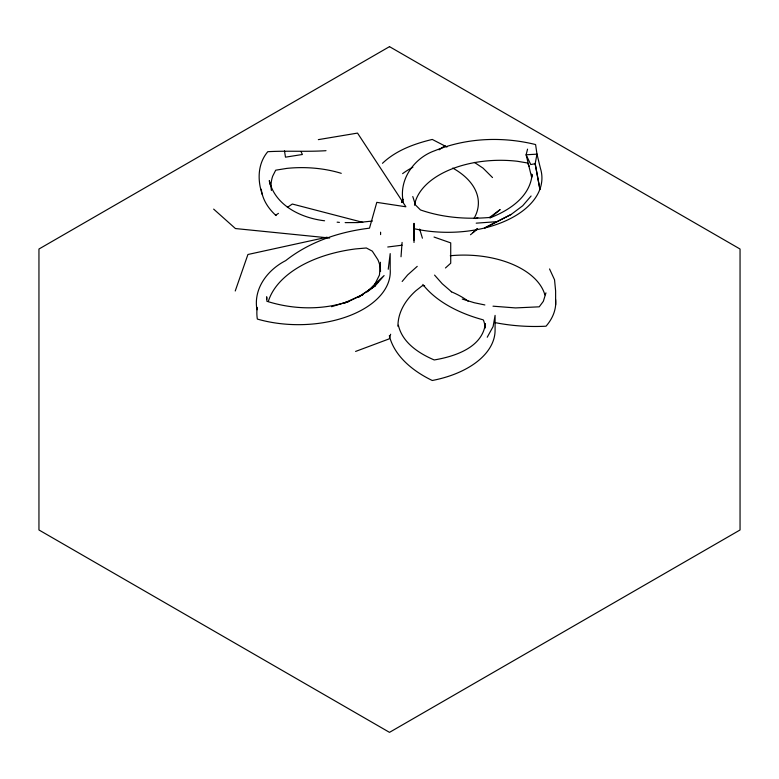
<?xml version="1.0" encoding="UTF-8"?>
<svg xmlns="http://www.w3.org/2000/svg" width="779" height="779" viewBox="0 0 779 779"><rect width="100%" height="100%" fill="white"/><g stroke="black" fill="none" stroke-linecap="round" stroke-linejoin="round"><path stroke-width="1.17" d="M555.622 304.998L555.622 290.927L554.541 279.778L549.546 268.959M413.99 240.214L414.009 223.349L414.009 242.483M401.019 256.768L402.091 242.425M380.454 262.289L379.451 275.055L374.981 283.955L367.211 291.882L375.41 285.581L384.105 275.581L374.981 283.955L377.961 281.979M388.234 269.271L390.191 253.613L390.182 269.115A91.864 53.04 0 0 1 257.333 319.069A122.965 70.996 0 0 1 257.206 307.432M485.395 323.509C482.542 347.59 454.79 356.48 434.224 359.956C418.81 353.354 402.315 342.653 398.371 325.213M532.047 174.623C530.197 196.318 509.972 209.931 491.413 217.302C467.585 219.551 443.154 217.847 420.456 209.931L415.489 204.994L412.782 196.542M527.558 149.14L526.117 154.778L531.716 177.631M390.649 334.23L389.247 338.855L355.584 351.436M545.943 292.855L543.323 301.346L539.234 306.819L515.513 307.919L493 306.186M235.239 290.986L247.917 254.499L327.112 237.176M487.235 337.239L493.107 326.557L495.084 315.388L495.084 330.179A91.864 53.04 0 0 1 432.267 380.493A122.965 70.996 0 0 1 389.334 335.642M402.159 281.472L407.631 274.948L417.232 266.369M531.093 196.006L522.68 205.783L511.16 214.439L484.548 228.013L511.16 214.439M445.452 267.976L450.72 263.224L450.72 242.892L434.039 237.04M382.46 163.317C396.073 150.357 414.292 143.764 432.267 139.441L446.971 147.017M473.048 232.6L477.566 228.763M490.225 218.003L500.167 209.551L489.27 217.692M439.083 149.841L445.062 145.654M358.457 297.13L375.41 285.581L358.437 297.305M275.464 215.374L278.444 213.368M287.363 207.37L292.32 204.03L362.761 222.346M475.687 218.548L477.819 217.536M331.562 306.702L348.554 301.492L363.384 294.345L343.208 303.498L348.554 301.492C322.224 310.295 293.264 309.623 266.905 301.278L266.691 296.789L266.691 299.194M318.338 139.636L357.522 133.092L405.888 206.786L376.802 202.355L369.499 228.169C339.498 231.791 309.604 241.685 285.698 260.624C267.635 269.807 253.185 288.561 256.963 309.75M387.747 247.001L402.071 245.19M372.45 221.032L357.853 222.58L345.146 222.619M262.357 194.701C257.304 180.377 257.586 163.765 267.772 151.701C287.217 150.6 306.595 151.954 326.012 150.688M476.203 223.164L496.944 221.664M424.604 285.669L422.296 285.727L415.859 290.762A113.218 65.368 0 0 0 397.952 326.323M337.132 222.171L339.41 222.395M329.644 238.023L235.433 228.549L213.65 209.113M324.59 220.778C301.191 218.032 274.977 205.568 269.3 180.64L270.255 185.022M484.869 304.959L474.226 302.729L462.278 299.058M474.401 162.402L483.029 168.108L492.513 177.563M451.547 291.804L442.248 283.77L434.565 275.104M529.126 166.239L527.558 162.996L517.246 161.253A86.381 49.875 0 0 0 414.496 205.218M301.152 151.847L302.379 154.495L285.484 157.163L284.481 150.853M419.638 229.084L422.422 238.199M403.366 202.521C398.293 180.105 413.853 158.001 434.789 150.707C466.572 137.776 502.426 136.354 535.592 144.553L536.984 154.164L540.46 168.459A94.055 54.296 0 0 1 507.684 219.921A94.055 54.296 0 0 1 413.931 228.656M380.59 232.191L380.59 234.615M451.304 291.765A82.087 47.392 0 0 1 468.111 301.152M483.535 320.383A82.087 47.392 0 0 1 485.22 327.988M452.755 168.069A84.132 48.571 0 0 1 474.08 218.286M477.225 228.52A94.055 54.296 0 0 1 470.497 234.752M402.616 173.629A86.381 49.875 0 0 1 412.86 167.261M494.655 322.525A122.965 70.996 0 0 0 546.03 326.206A91.864 53.04 0 0 0 555.583 299.477M483.155 319.828A122.965 70.996 0 0 1 422.831 284.413M276.048 215.569A96.284 55.591 0 0 1 261.316 189.239M450.272 255.746A82.087 47.392 0 0 1 544.891 294.9M271.413 190.495A86.381 49.875 0 0 1 272.689 176.151L275.708 170.192L286.915 168.381A84.132 48.571 0 0 1 341.26 173.328M380.512 271.569A82.087 47.392 0 0 0 377.844 259.65L372.304 251.14L366.354 247.985L355.633 248.92A113.218 65.368 0 0 0 268.307 301.463M531.736 174.107A84.132 48.571 0 0 1 531.969 176.444M536.984 154.164L535.163 163.726L539.896 189.229L535.163 163.726L530.742 164.535L526.117 154.778L536.984 154.164M402.996 199.336L401.565 202.501L402.977 199.356M389.5 46.643L38.95 249.027L38.95 529.973L389.5 732.357L740.05 529.973L740.05 249.027L389.5 46.643"/></g></svg>
